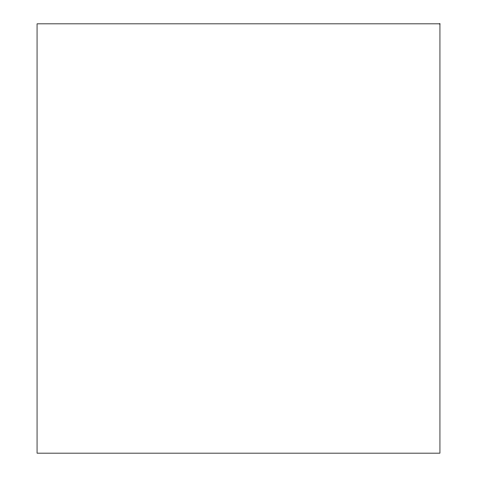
<?xml version="1.0" encoding="UTF-8"?>
<svg xmlns="http://www.w3.org/2000/svg" width="477" height="477" viewBox="0 0 477 477"><rect width="100%" height="100%" fill="white"/><g stroke="black" fill="none" stroke-linecap="round" stroke-linejoin="round"><path stroke-width="0.72" d="M439.943 23.85L37.057 23.85L37.057 453.15L439.943 453.15L439.943 23.85"/></g></svg>
